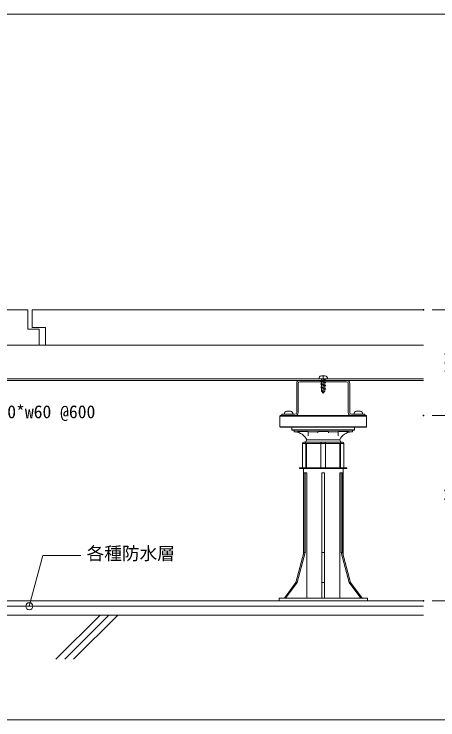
# Model space of a CAD drawing. Units: millimetres, scale not verified. Extents: x -900 to 900, y -400 to 400.
# Drawn here: x -196 to 284, y -400 to 400 of the extents above; entities that cross this region are included whole.
import ezdxf
from ezdxf.enums import TextEntityAlignment as Align

# ---------------------------------------------------------------- set-up
doc = ezdxf.new("R2010")
doc.units = ezdxf.units.MM
doc.header["$LTSCALE"] = 0.5
doc.header["$PDMODE"] = 32
doc.header["$PDSIZE"] = 0.1
for name, color, linetype, lineweight in [('0-0_0', 7, 'Continuous', 20), ('1-0__1-0_', 7, 'Continuous', 18), ('1-2_MOJI', 7, 'Continuous', 18), ('1-4_HATCH', 5, 'Continuous', 18), ('1-5_KUTAI', 9, 'Continuous', 18), ('1-6_BOUSUI', 3, 'Continuous', 18), ('1-7_本体', 1, 'Continuous', 18), ('1-9_00panel', 7, 'Continuous', 18)]:
    doc.layers.add(name, color=color, linetype=linetype, lineweight=lineweight)
doc.layers.add('1-3_Defpoints', color=7, linetype='Continuous')
doc.styles.add('ＭＳ ゴシック', font='')
doc.styles.get('ＭＳ ゴシック').set_extended_font_data('MS Gothic')

# ---------------------------------------------------------------- blocks, each defined once
blk = doc.blocks.new('_DOT')
at = {"layer": '0-0_0'}
for p, q in [((-0.5, 0), (-1, 0)), ((0.25, 0), (-0.25, 0))]:
    blk.add_line(p, q, dxfattribs=at)
blk.add_circle((0, 0), 0.25, dxfattribs=at)
blk = doc.blocks.new('D6')
at = {"layer": '1-2_MOJI', "lineweight": 20}
for p, q in [((422.0829, -3173.8071), (447.864, -3173.8071)), ((444.864, -3175.8071), (444.864, -3214.0913)), ((444.864, -3291.807), (444.864, -3253.5228)), ((422.0829, -3293.807), (447.864, -3293.807))]:
    blk.add_line(p, q, dxfattribs=at)
at = {"layer": '1-3_Defpoints'}
for p in [(412.0829, -3173.8071), (444.864, -3173.8071), (412.0829, -3293.807)]:
    blk.add_point(p, dxfattribs=at)
at = {"layer": '1-2_MOJI', "xscale": 2, "yscale": 2}
for p, rotation in [((444.864, -3173.8071), 90), ((444.864, -3293.807), 270)]:
    blk.add_blockref('_DOT', p, dxfattribs=dict(at, rotation=rotation))
at = {"layer": '1-2_MOJI', "style": 'ＭＳ ゴシック'}
blk.add_text('120', height=14.66, rotation=90, dxfattribs=at).set_placement((454.864, -3248.807), align=Align.BOTTOM_LEFT)
blk = doc.blocks.new('D7')
at = {"layer": '1-2_MOJI', "lineweight": 20}
for p, q in [((422.0829, -3293.807), (447.864, -3293.807)), ((444.864, -3295.807), (444.864, -3389.1928)), ((444.864, -3501.8071), (444.864, -3408.4212)), ((422.0829, -3503.8071), (447.864, -3503.8071))]:
    blk.add_line(p, q, dxfattribs=at)
at = {"layer": '1-3_Defpoints'}
for p in [(412.0829, -3293.807), (444.864, -3293.807), (412.0829, -3503.8071)]:
    blk.add_point(p, dxfattribs=at)
at = {"layer": '1-2_MOJI', "xscale": 2, "yscale": 2}
for p, rotation in [((444.864, -3293.807), 90), ((444.864, -3503.8071), 270)]:
    blk.add_blockref('_DOT', p, dxfattribs=dict(at, rotation=rotation))
at = {"layer": '1-2_MOJI', "style": 'ＭＳ ゴシック'}
blk.add_text('Ｈ', height=14.66, rotation=90, dxfattribs=at).set_placement((454.864, -3393.5786), align=Align.BOTTOM_LEFT)
blk = doc.blocks.new('D8')
at = {"layer": '1-2_MOJI', "lineweight": 20}
for p, q in [((422.0829, -3173.8071), (479.7406, -3173.8071)), ((476.7406, -3175.8071), (476.7406, -3260.9695)), ((476.7406, -3501.8071), (476.7406, -3416.6446)), ((422.0829, -3503.8071), (479.7406, -3503.8071))]:
    blk.add_line(p, q, dxfattribs=at)
at = {"layer": '1-3_Defpoints'}
for p in [(412.0829, -3173.8071), (476.7406, -3173.8071), (412.0829, -3503.8071)]:
    blk.add_point(p, dxfattribs=at)
at = {"layer": '1-2_MOJI', "xscale": 2, "yscale": 2}
for p, rotation in [((476.7406, -3173.8071), 90), ((476.7406, -3503.8071), 270)]:
    blk.add_blockref('_DOT', p, dxfattribs=dict(at, rotation=rotation))
at = {"layer": '1-2_MOJI', "style": 'ＭＳ ゴシック'}
blk.add_text('150～450程度', height=14.66, rotation=90, dxfattribs=at).set_placement((486.7406, -3307.4184), align=Align.BOTTOM_LEFT)

msp = doc.modelspace()

# ---------------------------------------------------------------- linework, layer by layer
at = {"layer": '1-0__1-0_'}
for p, q in [((-775.7359, 24.8613), (267.3124, 24.8613)), ((-775.7359, -13.5387), (267.3124, -13.5387)), ((-775.7359, -15.1386), (267.3124, -15.1386)), ((127.3891, -15.1386), (180.189, -15.1386)), ((150.88, -15.7032), (151.7891, -15.1521)), ((150.88, -15.7032), (156.6982, -17.5214)), ((155.7891, -18.0726), (150.88, -15.7032)), ((151.7533, -10.0102), (155.8248, -10.0102)), ((151.7891, -15.1521), (151.7891, -13.5387)), ((151.7891, -15.1521), (156.6982, -17.5214)), ((153.789, -10.0102), (153.789, -29.5388)), ((155.5901, -13.5387), (156.6982, -13.885)), ((155.7891, -17.0602), (155.7891, -14.4362)), ((123.789, -18.7389), (123.789, -51.5386)), ((125.389, -18.7389), (125.389, -51.5386)), ((127.3891, -16.7388), (180.189, -16.7388)), ((150.88, -19.3396), (156.6982, -21.1578)), ((150.88, -22.976), (156.6982, -24.7942)), ((151.7891, -18.7885), (151.7891, -16.1616)), ((151.7891, -22.4249), (151.7891, -19.798)), ((151.7891, -23.4148), (151.7891, -27.5387)), ((156.6982, -17.5214), (155.7891, -18.0726)), ((155.7891, -20.6966), (155.7891, -18.0726)), ((155.7891, -24.333), (155.7891, -21.709)), ((182.1891, -18.7389), (182.1891, -51.5386)), ((183.7891, -18.7389), (183.7891, -51.5386)), ((151.7891, -27.5387), (153.789, -29.5388)), ((155.7891, -27.5387), (153.789, -29.5388)), ((155.7891, -25.3453), (155.7891, -27.5387)), ((202.789, -55.6387), (104.789, -55.6387)), ((104.789, -55.6387), (104.789, -67.6387)), ((105.289, -55.1389), (202.2891, -55.1389)), ((106.7891, -53.5387), (121.7891, -53.5387)), ((106.7891, -53.5387), (106.7891, -55.1389)), ((106.7891, -55.1389), (121.7891, -55.1389)), ((109.9546, -53.5387), (119.2045, -53.5387)), ((112.5439, -50.0102), (116.6153, -50.0102)), ((185.789, -53.5387), (200.7891, -53.5387)), ((185.789, -55.1389), (200.7891, -55.1389)), ((188.9546, -53.5387), (198.2045, -53.5387)), ((191.5439, -50.0102), (195.6153, -50.0102)), ((200.7891, -53.5387), (200.7891, -55.1389)), ((202.789, -67.6387), (202.789, -55.6387))]:
    msp.add_line(p, q, dxfattribs=at)
msp.add_lwpolyline([(155.9807, -13.5387), (156.6982, -13.885), (155.7891, -14.4362), (153.9298, -13.5387)], dxfattribs=at)
for points in [[(150.88, -19.3396), (151.7891, -18.7885), (156.6982, -21.1578), (155.7891, -21.709)], [(150.88, -22.976), (151.7891, -22.4249), (156.6982, -24.7942), (155.7891, -25.3453)]]:
    msp.add_lwpolyline(points, close=True, dxfattribs=at)
for centre, radius, start, end in [((127.3891, -18.7389), 3.6, 90, 180), ((151.7533, -12.7245), 2.7143, 89.99998, 197.4576), ((155.8248, -12.7245), 2.7143, 342.54239, 89.99998), ((180.189, -18.7389), 3.6, 0, 90), ((127.3891, -18.7389), 2, 90, 180), ((166.4615, -22.0071), 14.7417, 185.55608, 210.72475), ((180.189, -18.7389), 2, 0, 90), ((105.289, -55.6387), 0.5, 90, 180), ((112.5439, -52.7244), 2.7143, 89.99998, 197.4576), ((116.6153, -52.7244), 2.7143, 342.54239, 89.99998), ((121.7891, -51.5386), 2, 270, 0), ((121.7891, -51.5386), 3.6, 270, 0), ((185.789, -51.5386), 3.6, 180, 270), ((185.789, -51.5386), 2, 180, 270), ((191.5439, -52.7244), 2.7143, 89.99998, 197.4576), ((195.6153, -52.7244), 2.7143, 342.54239, 89.99998), ((202.2891, -55.6387), 0.5, 0, 90)]:
    msp.add_arc(centre, radius, start, end, dxfattribs=at)
at = {"layer": '1-2_MOJI'}
for p, q in [((-179.0653, -271.1387), (-163.6985, -213.7893)), ((-163.6985, -213.7893), (-120.6836, -213.7893))]:
    msp.add_line(p, q, dxfattribs=at)
msp.add_lwpolyline([(-900, -400), (900, -400), (900, 400), (-900, 400)], close=True, dxfattribs=at)
msp.add_circle((-179.0653, -271.1387), 4, dxfattribs=at)
at = {"layer": '1-4_HATCH'}
for p, q in [((-148.9359, -331.1387), (-98.9359, -281.1387)), ((-138.9359, -331.1387), (-88.9359, -281.1387)), ((-128.9359, -331.1387), (-78.9359, -281.1387))]:
    msp.add_line(p, q, dxfattribs=at)
at = {"layer": '1-5_KUTAI'}
msp.add_line((267.3124, -281.1387), (-792.5609, -281.1387), dxfattribs=at)
at = {"layer": '1-6_BOUSUI'}
for p, q in [((267.3124, -265.1387), (-792.5609, -265.1387)), ((267.3124, -271.1387), (-792.5609, -271.1387))]:
    msp.add_line(p, q, dxfattribs=at)
at = {"layer": '1-7_本体'}
for p, q in [((104.789, -67.6387), (202.789, -67.6387)), ((202.289, -68.1387), (105.289, -68.1387)), ((118.789, -71.6387), (188.789, -71.6387)), ((120.789, -71.6387), (120.789, -73.6387)), ((186.789, -73.6387), (186.789, -71.6387)), ((189.289, -71.1387), (189.289, -68.1387)), ((124.7091, -73.6387), (120.789, -73.6387)), ((124.7091, -73.6387), (124.7091, -73.1387)), ((124.7091, -73.1387), (136.7088, -73.1387)), ((124.7091, -73.6387), (124.7091, -73.6285)), ((124.7092, -73.6355), (124.7092, -73.1387)), ((136.7088, -73.6387), (136.7088, -73.1387)), ((136.7088, -73.6387), (147.7883, -73.6387)), ((136.7092, -78.2014), (136.7089, -73.6285)), ((147.7883, -73.6387), (147.7883, -73.1387)), ((147.7883, -73.6387), (147.7883, -73.6284)), ((147.7885, -74.5325), (147.7883, -73.6396)), ((147.7885, -74.5325), (147.7885, -73.1387)), ((159.7883, -73.6286), (159.7885, -74.5325)), ((159.7883, -73.6387), (170.868, -73.6387)), ((170.868, -73.1387), (182.8683, -73.1387)), ((170.868, -73.6387), (170.868, -73.1387)), ((170.868, -73.6285), (170.8683, -78.2014)), ((170.8683, -78.2014), (170.8683, -73.1387)), ((182.8683, -73.6387), (182.8683, -73.1387)), ((182.8683, -73.6387), (186.789, -73.6387)), ((134.0379, -86.6387), (130.2879, -86.6387)), ((130.2879, -86.6387), (130.2879, -114.1385)), ((132.2879, -85.1387), (131.7879, -85.1387)), ((131.7879, -85.1387), (133.2879, -85.1387)), ((132.039, -85.1387), (134.4729, -85.1387)), ((132.2879, -85.1387), (133.689, -85.1387)), ((133.2879, -85.1387), (135.4729, -85.1387)), ((135.1346, -82.7294), (133.689, -85.1387)), ((135.0207, -86.6387), (134.0379, -86.6387)), ((134.0379, -86.6387), (134.0379, -114.1385)), ((135.0207, -86.6387), (135.0207, -114.1385)), ((151.2891, -86.6387), (135.0207, -86.6387)), ((135.1346, -82.7294), (172.4434, -82.7294)), ((135.4729, -85.1387), (152.7891, -85.1387)), ((151.289, -86.6387), (151.289, -114.1385)), ((156.289, -86.6387), (151.289, -86.6387)), ((152.789, -85.1387), (154.789, -85.1387)), ((154.789, -85.1387), (172.1052, -85.1387)), ((156.289, -86.6387), (156.289, -114.1385)), ((172.5574, -86.6387), (156.289, -86.6387)), ((172.1052, -85.1387), (174.2901, -85.1387)), ((173.889, -85.1387), (172.4434, -82.7294)), ((173.5401, -86.6387), (172.5574, -86.6387)), ((172.5574, -86.6387), (172.5574, -114.1385)), ((175.539, -85.1387), (173.1052, -85.1387)), ((173.5401, -86.6387), (173.5401, -114.1385)), ((177.2901, -86.6387), (173.5401, -86.6387)), ((173.889, -85.1387), (175.2901, -85.1387)), ((174.2901, -85.1387), (175.7901, -85.1387)), ((175.7901, -85.1387), (175.2901, -85.1387)), ((177.2901, -114.1385), (177.2901, -86.6387)), ((127.039, -114.1385), (127.039, -115.1385)), ((127.039, -114.1385), (130.6228, -114.1385)), ((180.539, -115.1385), (127.039, -115.1385)), ((153.789, -114.1385), (130.6228, -114.1385)), ((131.289, -115.1385), (131.289, -212.4304)), ((176.9552, -114.1385), (153.789, -114.1385)), ((176.289, -212.4322), (176.289, -115.1385)), ((180.539, -114.1385), (176.9552, -114.1385)), ((180.539, -115.1385), (180.539, -114.1385)), ((133.4043, -120.1385), (131.9044, -120.1385)), ((131.9044, -120.1385), (131.9044, -210.1385)), ((135.0965, -120.1385), (133.4043, -120.1385)), ((133.4043, -120.1385), (133.4043, -210.1385)), ((135.0965, -120.1385), (135.0965, -262.1385)), ((155.2885, -120.1385), (152.2885, -120.1385)), ((152.2885, -120.1385), (152.2885, -210.1385)), ((155.2885, -120.1385), (155.2885, -210.1385)), ((172.481, -120.1385), (174.1731, -120.1385)), ((172.481, -120.1385), (172.481, -262.1385)), ((174.1731, -210.1385), (174.1731, -120.1385)), ((175.6732, -120.1385), (174.1731, -120.1385)), ((175.6732, -120.1385), (175.6732, -210.1385)), ((131.9044, -210.1385), (122.7751, -244.1385)), ((133.4043, -210.1385), (124.2751, -244.1385)), ((133.4043, -210.1385), (131.9044, -210.1385)), ((152.2885, -210.1385), (152.2883, -244.1385)), ((155.2885, -210.1385), (152.2885, -210.1385)), ((155.2885, -210.1385), (155.2883, -244.1385)), ((183.3022, -244.1385), (174.1731, -210.1385)), ((175.6732, -210.1385), (174.1731, -210.1385)), ((175.6732, -210.1385), (184.8022, -244.1385)), ((122.7751, -244.1385), (109.7762, -262.1385)), ((124.2751, -244.1385), (111.2762, -262.1385)), ((124.2751, -244.1385), (122.7751, -244.1385)), ((152.2883, -244.1385), (152.2879, -262.1385)), ((155.2883, -244.1385), (152.2883, -244.1385)), ((155.2883, -244.1385), (155.2879, -262.1385)), ((196.3007, -262.1385), (183.3022, -244.1385)), ((184.8022, -244.1385), (183.3022, -244.1385)), ((184.8022, -244.1385), (197.8008, -262.1385)), ((203.789, -262.1385), (103.789, -262.1385)), ((103.789, -262.1385), (103.789, -265.1385)), ((203.789, -265.1385), (203.789, -262.1385)), ((203.789, -265.1385), (103.789, -265.1385))]:
    msp.add_line(p, q, dxfattribs=at)
for points in [[(118.289, -68.1387), (118.289, -71.1387), (189.289, -71.1387)], [(159.7883, -73.6387), (159.7883, -73.1387), (147.7883, -73.1387)], [(155.2885, -120.1385), (155.2885, -120.1385), (155.2885, -262.1385)]]:
    msp.add_lwpolyline(points, dxfattribs=at)
for centre, radius, start, end in [((105.289, -67.6387), 0.5, 180, 270), ((118.789, -71.1387), 0.5, 180, 270), ((188.789, -71.1387), 0.5, 270, 0), ((202.289, -67.6387), 0.5, 270, 0), ((121.3433, -88.6285), 15, 23.15819, 87.88245), ((186.2348, -88.6285), 15, 92.11755, 156.84181), ((131.7879, -86.6387), 1.5, 90, 180), ((152.789, -86.6387), 1.5, 90, 180), ((154.789, -86.6387), 1.5, 0, 90), ((175.7901, -86.6387), 1.5, 0, 90)]:
    msp.add_arc(centre, radius, start, end, dxfattribs=at)
for centre, major_axis, ratio, start_param, end_param in [((133.2879, -86.6387), (0, -1.5), 0.500007, 1.57079633, 3.14159265), ((174.2901, -86.6387), (0, 1.5), 0.500019, 0, 1.57079633)]:
    msp.add_ellipse(centre, major_axis=major_axis, ratio=ratio, start_param=start_param, end_param=end_param, dxfattribs=at)
at = {"layer": '1-9_00panel'}
for p, q in [((-167.7359, 42.8613), (-180.7359, 42.8613)), ((-775.7359, 24.8613), (-180.7359, 24.8613)), ((-175.7359, 24.8613), (267.3124, 24.8613))]:
    msp.add_line(p, q, dxfattribs=at)
for points in [[(-180.7359, 42.8613), (-180.7359, 64.8613), (-775.7359, 64.8613), (-775.7359, 24.8613)], [(267.3124, 64.8613), (-175.7359, 64.8613), (-175.7359, 44.8613)], [(-180.7359, 24.8613), (-167.7359, 24.8613), (-167.7359, 42.8613)], [(-160.7359, 24.8613), (-160.7359, 44.8613), (-175.7359, 44.8613)]]:
    msp.add_lwpolyline(points, dxfattribs=at)

# ---------------------------------------------------------------- block references
at = {"layer": '1-2_MOJI'}
for name in ['D6', 'D8', 'D7']:
    msp.add_blockref(name, (-144.7705, 3238.6684), dxfattribs=at)

# ---------------------------------------------------------------- texts
at = {"layer": '1-2_MOJI', "style": 'ＭＳ ゴシック'}
for s, p in [('根太：高耐食鋼 t40*w60 @600', (-373.8991, -62.4597)), ('各種防水層', (-114.1836, -222.9979))]:
    msp.add_text(s, height=14.66, dxfattribs=at).set_placement(p, align=Align.BOTTOM_LEFT)

doc.saveas('drawing.dxf')
